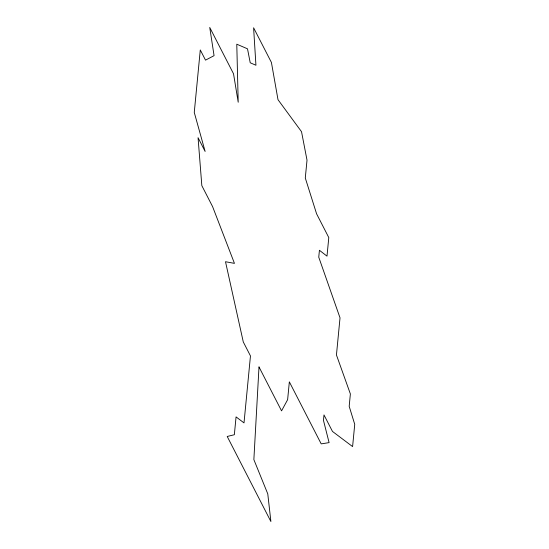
<?xml version="1.0" encoding="UTF-8"?>
<svg xmlns="http://www.w3.org/2000/svg" width="549" height="549" viewBox="0 0 549 549"><rect width="100%" height="100%" fill="white"/><g stroke="black" fill="none" stroke-linecap="round" stroke-linejoin="round"><path stroke-width="0.82" d="M259.004 366.958L253.864 459.623L267.775 493.88L270.897 521.55L227.211 436.476L234.348 434.726L236.063 416.89L244.01 422.902L250.461 355.917L243.282 341.945L225.502 261.722L234.45 263.369L212.587 206.596L201.833 185.651L198.052 137.662L205.127 151.442L194.264 112.428L200.282 49.945L205.518 60.143L214.069 55.662L209.739 27.45L233.524 73.779L238.211 102.244L236.777 44.188L247.503 48.813L250.227 62.785L255.937 65.249L253.597 27.766L271.419 62.462L278 99.685L301.531 131.712L307.015 160.157L305.292 177.993L316.588 213.808L328.789 237.573L326.998 256.143L319.422 250.269L318.756 257.186L340.023 317.85L336.448 354.983L350.372 393.942L349.185 406.322L354.736 424.356L352.595 446.591L332.468 431.432L323.985 414.914L323.464 420.376L329.098 442.618L321.199 443.88L289.344 381.843L287.628 399.679L281.555 410.865L259.004 366.958"/></g></svg>
